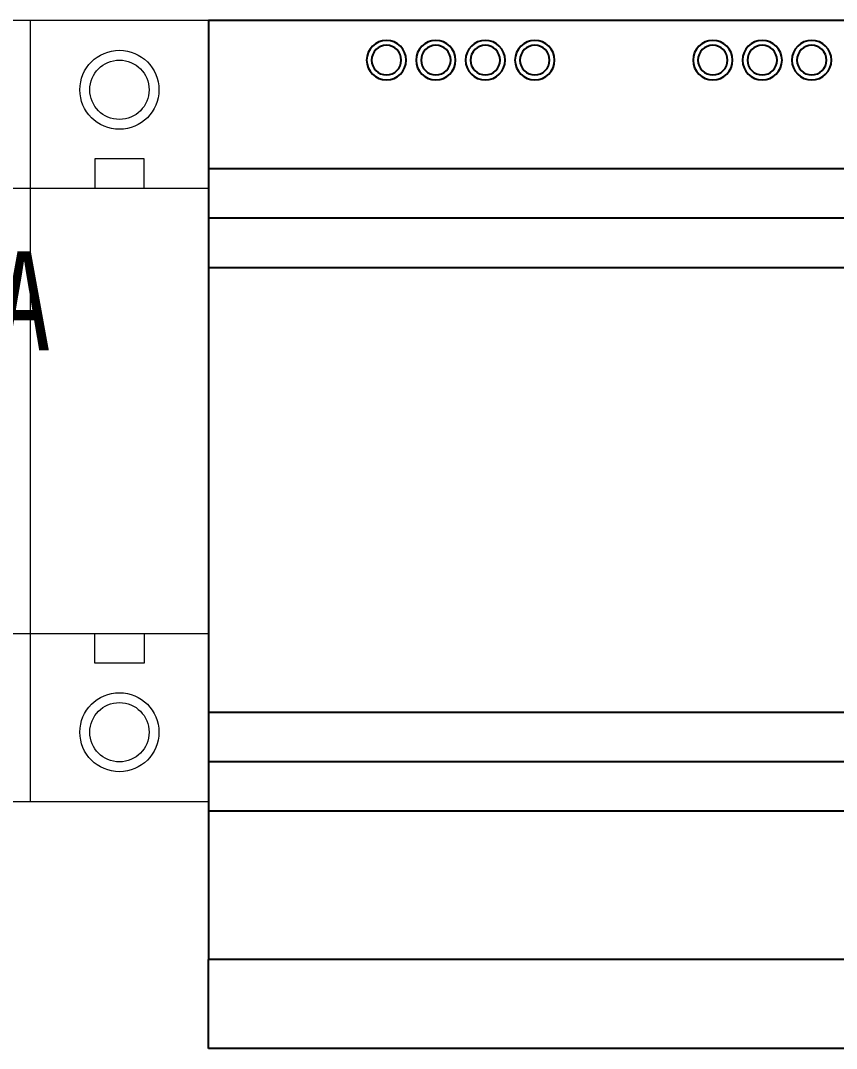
# Model space of a CAD drawing. Extents: x 227222 to 227822, y 288848 to 289848.
# Drawn here: x 227493.8 to 227576.3, y 288952.9 to 289056.9 of the extents above; entities that cross this region are included whole.
import ezdxf

# ---------------------------------------------------------------- set-up
doc = ezdxf.new("R2010")
doc.units = 0
doc.header["$MEASUREMENT"] = 0
doc.layers.add('E-UNIV-NOTE', color=6, linetype='Continuous')
doc.layers.add('PV-115', color=7, linetype='Continuous')
doc.styles.add('宋体', font='', dxfattribs={"width": 0.8})
doc.styles.get('宋体').set_extended_font_data('NSimSun')

# ---------------------------------------------------------------- blocks, each defined once
blk = doc.blocks.new('Manufacturer上海良信PartName电涌保护器SeriesNDU1ShellFrameLimitingCurrentRemarkPartTypeMinCurrent0MaxCurrent0Poles4PMinPower0MaxPower0LibType3DelFlgfalseUpdateDate2023-01-0100000')
at = {"color": 7, "linetype": 'Continuous', "lineweight": 15}
for p, q in [((-18, 39.5), (-36, 39.5)), ((-36, 39.5), (-36, 22.5)), ((-18, 22.5), (-18, 39.5)), ((36, 39.5), (-18, 39.5)), ((0, 22.5), (0, 39.5)), ((18, 22.5), (18, 39.5)), ((36, 39.5), (36, 22.5)), ((-24.5, 25.5), (-29.5, 25.5)), ((-29.5, 25.5), (-29.5, 22.5)), ((-24.5, 22.5), (-24.5, 25.5)), ((-6.5, 25.5), (-11.5, 25.5)), ((-11.5, 25.5), (-11.5, 22.5)), ((-6.5, 22.5), (-6.5, 25.5)), ((11.5, 25.5), (6.5, 25.5)), ((6.5, 25.5), (6.5, 22.5)), ((11.5, 22.5), (11.5, 25.5)), ((29.5, 25.5), (24.5, 25.5)), ((24.5, 25.5), (24.5, 22.5)), ((29.5, 22.5), (29.5, 25.5)), ((-36, 22.5), (-36, -22.5)), ((-18, 22.5), (-36, 22.5)), ((-18, -22.5), (-18, 22.5)), ((36, 22.5), (-18, 22.5)), ((0, -22.5), (0, 22.5)), ((18, -22.5), (18, 22.5)), ((36, 22.5), (36, -22.5)), ((-36, -22.5), (-18, -22.5)), ((-36, -22.5), (-36, -39.5)), ((-29.5, -25.5), (-29.5, -22.5)), ((-24.5, -22.5), (-24.5, -25.5)), ((-18, -39.5), (-18, -22.5)), ((-18, -22.5), (36, -22.5)), ((-11.5, -25.5), (-11.5, -22.5)), ((-6.5, -22.5), (-6.5, -25.5)), ((0, -39.5), (0, -22.5)), ((6.5, -25.5), (6.5, -22.5)), ((11.5, -22.5), (11.5, -25.5)), ((18, -39.5), (18, -22.5)), ((24.5, -25.5), (24.5, -22.5)), ((29.5, -22.5), (29.5, -25.5)), ((36, -22.5), (36, -39.5)), ((-24.5, -25.5), (-29.5, -25.5)), ((-6.5, -25.5), (-11.5, -25.5)), ((11.5, -25.5), (6.5, -25.5)), ((29.5, -25.5), (24.5, -25.5)), ((-36, -39.5), (-18, -39.5)), ((-18, -39.5), (36, -39.5))]:
    blk.add_line(p, q, dxfattribs=at)
for centre, radius in [((-27, 32.5), 4), ((-9, 32.5), 4), ((9, 32.5), 4), ((27, 32.5), 4), ((-27, 32.5), 3), ((-9, 32.5), 3), ((9, 32.5), 3), ((27, 32.5), 3), ((-27, -32.5), 4), ((-9, -32.5), 4), ((9, -32.5), 4), ((27, -32.5), 4), ((-27, -32.5), 3), ((-9, -32.5), 3), ((9, -32.5), 3), ((27, -32.5), 3)]:
    blk.add_circle(centre, radius, dxfattribs=at)
at = {"layer": 'E-UNIV-NOTE', "style": '宋体', "width": 0.8}
blk.add_text('NDU1-65KA', height=10, dxfattribs=at).set_placement((-28.89, 6.15))
blk = doc.blocks.new('Manufacturer光辉PartName智能照明控制模块Series12位ShellFrameLimitingCurrentRemarkPartTypeMinCurrent0MaxCurrent0PolesMinPower0MaxPower0LibType2DelFlgfalseUpdateDate')
at = {"layer": 'PV-115'}
for p, q in [((108, 52), (-108, 52)), ((-108, 52), (-108, 37)), ((-108, 37), (-108, 32)), ((108, 37), (-108, 37)), ((-108, 32), (-108, 27)), ((108, 32), (-108, 32)), ((-108, 27), (-108, -18)), ((108, 27), (-108, 27)), ((108, -18), (-108, -18)), ((-108, -18), (-108, -23)), ((-108, -23), (-108, -28)), ((108, -23), (-108, -23)), ((-108, -28), (-108, -43)), ((108, -28), (-108, -28)), ((-108, -52), (-108, -43)), ((108, -43), (-108, -43)), ((108, -52), (-108, -52))]:
    blk.add_line(p, q, dxfattribs=at)
for centre, radius, start, end in [((-90, 48), 2, 0, 180), ((-85, 48), 2, 0, 180), ((-80, 48), 2, 0, 180), ((-75, 48), 2, 0, 180), ((-57, 48), 2, 0, 180), ((-52, 48), 2, 0, 180), ((-47, 48), 2, 0, 180), ((-90, 48), 1.5, 0, 180), ((-85, 48), 1.5, 0, 180), ((-80, 48), 1.5, 0, 180), ((-75, 48), 1.5, 0, 180), ((-57, 48), 1.5, 0, 180), ((-52, 48), 1.5, 0, 180), ((-47, 48), 1.5, 0, 180), ((-90, 48), 2, 180, 0), ((-90, 48), 1.5, 180, 0), ((-85, 48), 2, 180, 0), ((-85, 48), 1.5, 180, 0), ((-80, 48), 2, 180, 0), ((-80, 48), 1.5, 180, 0), ((-75, 48), 2, 180, 0), ((-75, 48), 1.5, 180, 0), ((-57, 48), 2, 180, 0), ((-57, 48), 1.5, 180, 0), ((-52, 48), 2, 180, 0), ((-52, 48), 1.5, 180, 0), ((-47, 48), 2, 180, 0), ((-47, 48), 1.5, 180, 0)]:
    blk.add_arc(centre, radius, start, end, dxfattribs=at)

msp = doc.modelspace()

# ---------------------------------------------------------------- block references
for name, p in [('Manufacturer上海良信PartName电涌保护器SeriesNDU1ShellFrameLimitingCurrentRemarkPartTypeMinCurrent0MaxCurrent0Poles4PMinPower0MaxPower0LibType3DelFlgfalseUpdateDate2023-01-0100000', (227476.79, 289017.38)), ('Manufacturer光辉PartName智能照明控制模块Series12位ShellFrameLimitingCurrentRemarkPartTypeMinCurrent0MaxCurrent0PolesMinPower0MaxPower0LibType2DelFlgfalseUpdateDate', (227620.79, 289004.88))]:
    msp.add_blockref(name, p)

doc.saveas('drawing.dxf')
